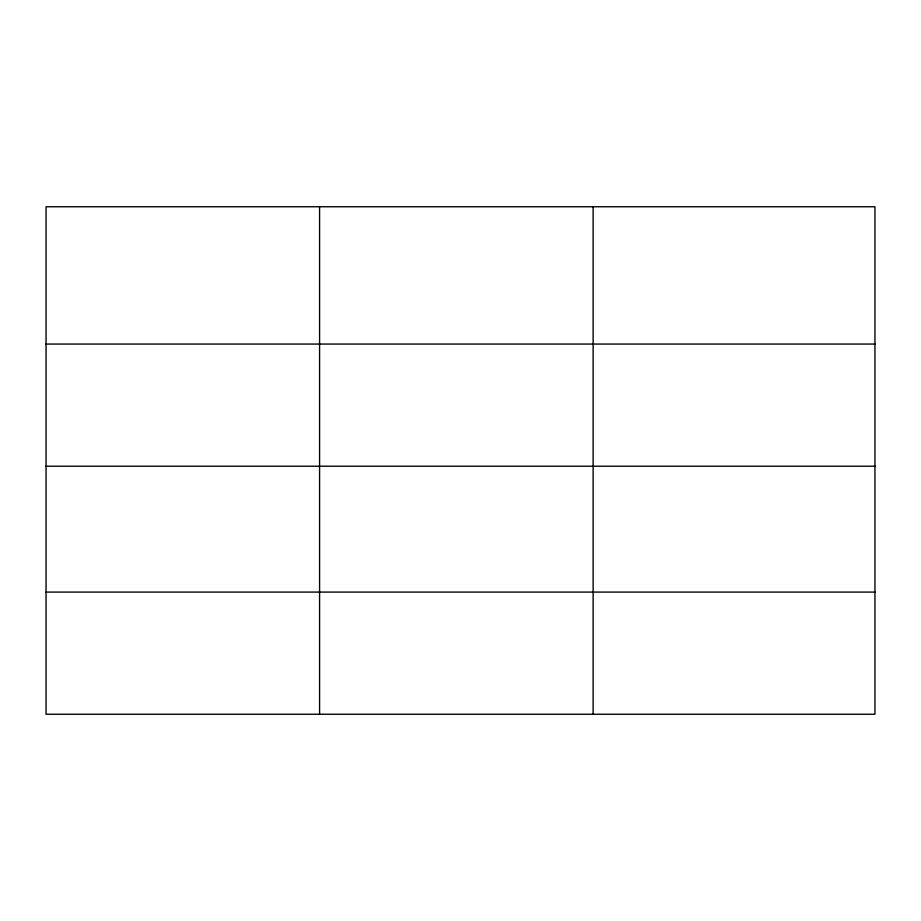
<?xml version="1.0" encoding="UTF-8"?>
<svg xmlns="http://www.w3.org/2000/svg" width="921" height="921" viewBox="0 0 921 921"><rect width="100%" height="100%" fill="white"/><g stroke="black" fill="none" stroke-linecap="round" stroke-linejoin="round"><path stroke-width="1.38" d="M874.95 466.222L874.95 206.753L46.05 206.753L46.05 714.247L874.95 714.247L874.95 466.222L46.05 466.222M46.05 344.063L874.95 344.063M46.05 592.088L874.95 592.088M593.124 206.753L593.124 714.247M319.587 206.753L319.587 714.247"/></g></svg>
